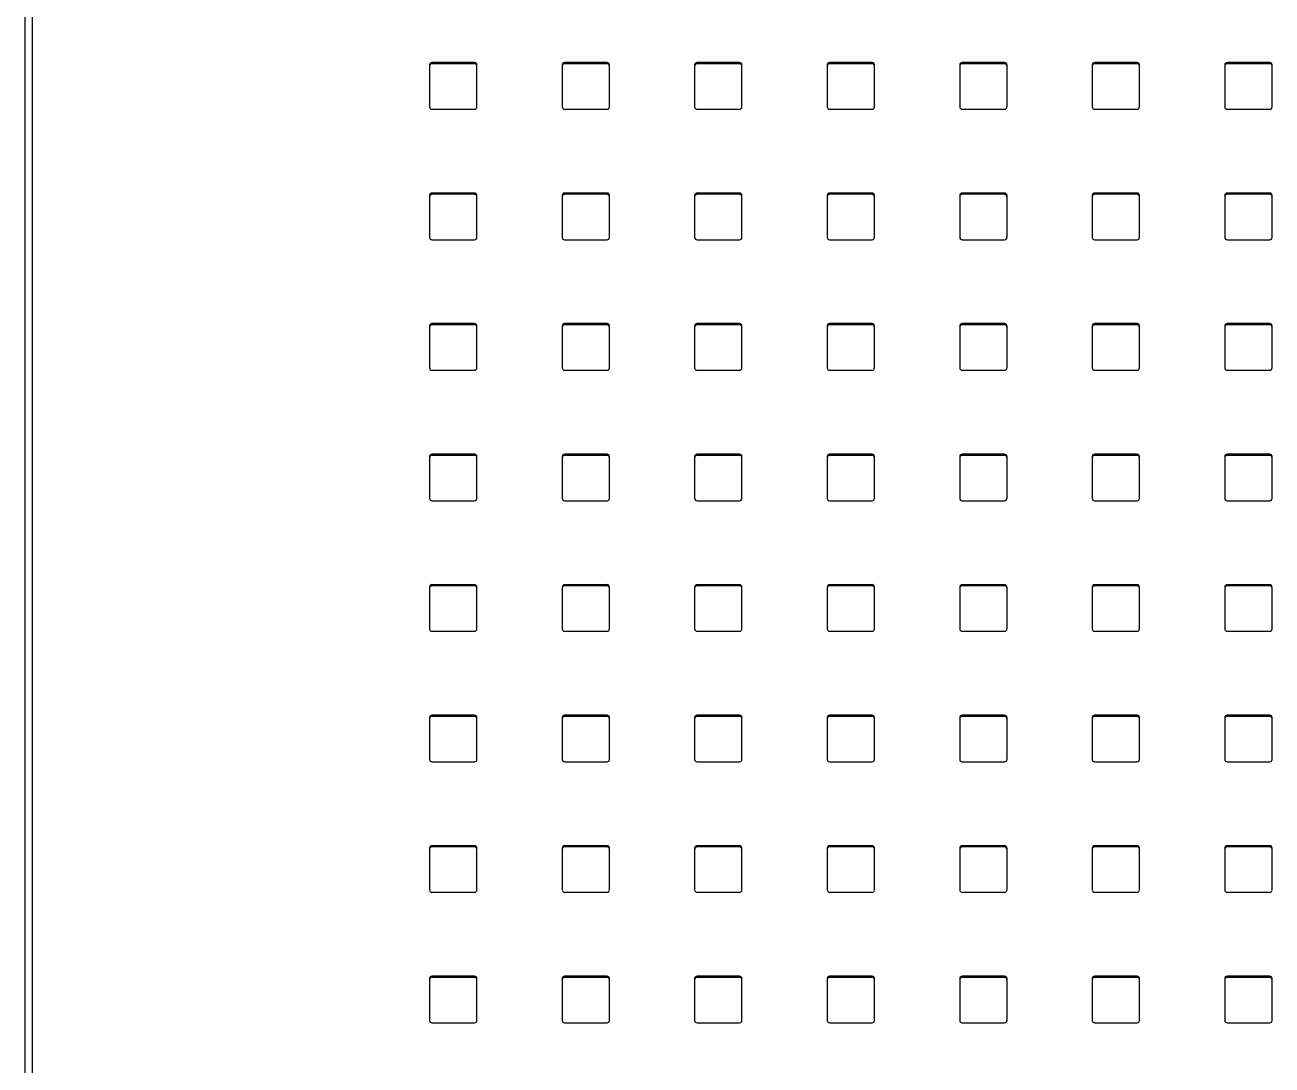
# Model space of a CAD drawing. Header units: millimetres. Extents: x -218071 to -203542, y 15363 to 51382.
# Drawn here: x -217721.36 to -217695.01, y 50954.44 to 50976.42 of the extents above; entities that cross this region are included whole.
import ezdxf

# ---------------------------------------------------------------- set-up
doc = ezdxf.new("R2010")
doc.units = ezdxf.units.MM
doc.header["$LTSCALE"] = 4
doc.layers.add('TPF-EQUIPEMENT', color=7, linetype='Continuous')

msp = doc.modelspace()

# ---------------------------------------------------------------- linework, layer by layer
at = {"layer": 'TPF-EQUIPEMENT', "color": 7, "linetype": 'Continuous', "lineweight": 25, "transparency": 33554671}
for p, q in [((-217721.356, 50998.153), (-217721.356, 50928.562)), ((-217721.206, 50998.144), (-217721.206, 50928.589)), ((-217712.806, 50975.573), (-217712.806, 50974.687)), ((-217711.856, 50975.622), (-217712.756, 50975.622)), ((-217711.856, 50975.596), (-217712.756, 50975.596)), ((-217711.806, 50974.687), (-217711.806, 50975.573)), ((-217710.006, 50975.573), (-217710.006, 50974.687)), ((-217709.056, 50975.622), (-217709.956, 50975.622)), ((-217709.056, 50975.596), (-217709.956, 50975.596)), ((-217709.006, 50974.687), (-217709.006, 50975.573)), ((-217707.206, 50975.573), (-217707.206, 50974.687)), ((-217706.256, 50975.622), (-217707.156, 50975.622)), ((-217706.256, 50975.596), (-217707.156, 50975.596)), ((-217706.206, 50974.687), (-217706.206, 50975.573)), ((-217704.406, 50975.573), (-217704.406, 50974.687)), ((-217703.456, 50975.622), (-217704.356, 50975.622)), ((-217703.456, 50975.596), (-217704.356, 50975.596)), ((-217703.406, 50974.687), (-217703.406, 50975.573)), ((-217701.606, 50975.573), (-217701.606, 50974.687)), ((-217700.656, 50975.622), (-217701.556, 50975.622)), ((-217700.656, 50975.596), (-217701.556, 50975.596)), ((-217700.606, 50974.687), (-217700.606, 50975.573)), ((-217698.806, 50975.573), (-217698.806, 50974.687)), ((-217697.856, 50975.622), (-217698.756, 50975.622)), ((-217697.856, 50975.596), (-217698.756, 50975.596)), ((-217697.806, 50974.687), (-217697.806, 50975.573)), ((-217696.006, 50975.573), (-217696.006, 50974.687)), ((-217695.056, 50975.622), (-217695.956, 50975.622)), ((-217695.056, 50975.596), (-217695.956, 50975.596)), ((-217695.006, 50974.687), (-217695.006, 50975.573)), ((-217712.756, 50974.637), (-217711.856, 50974.637)), ((-217709.956, 50974.637), (-217709.056, 50974.637)), ((-217707.156, 50974.637), (-217706.256, 50974.637)), ((-217704.356, 50974.637), (-217703.456, 50974.637)), ((-217701.556, 50974.637), (-217700.656, 50974.637)), ((-217698.756, 50974.637), (-217697.856, 50974.637)), ((-217695.956, 50974.637), (-217695.056, 50974.637)), ((-217711.856, 50972.865), (-217712.756, 50972.865)), ((-217711.856, 50972.839), (-217712.756, 50972.839)), ((-217709.056, 50972.865), (-217709.956, 50972.865)), ((-217709.056, 50972.839), (-217709.956, 50972.839)), ((-217706.256, 50972.865), (-217707.156, 50972.865)), ((-217706.256, 50972.839), (-217707.156, 50972.839)), ((-217703.456, 50972.865), (-217704.356, 50972.865)), ((-217703.456, 50972.839), (-217704.356, 50972.839)), ((-217700.656, 50972.865), (-217701.556, 50972.865)), ((-217700.656, 50972.839), (-217701.556, 50972.839)), ((-217697.856, 50972.865), (-217698.756, 50972.865)), ((-217697.856, 50972.839), (-217698.756, 50972.839)), ((-217695.056, 50972.865), (-217695.956, 50972.865)), ((-217695.056, 50972.839), (-217695.956, 50972.839)), ((-217712.806, 50972.816), (-217712.806, 50971.929)), ((-217711.806, 50971.929), (-217711.806, 50972.816)), ((-217710.006, 50972.816), (-217710.006, 50971.929)), ((-217709.006, 50971.929), (-217709.006, 50972.816)), ((-217707.206, 50972.816), (-217707.206, 50971.929)), ((-217706.206, 50971.929), (-217706.206, 50972.816)), ((-217704.406, 50972.816), (-217704.406, 50971.929)), ((-217703.406, 50971.929), (-217703.406, 50972.816)), ((-217701.606, 50972.816), (-217701.606, 50971.929)), ((-217700.606, 50971.929), (-217700.606, 50972.816)), ((-217698.806, 50972.816), (-217698.806, 50971.929)), ((-217697.806, 50971.929), (-217697.806, 50972.816)), ((-217696.006, 50972.816), (-217696.006, 50971.929)), ((-217695.006, 50971.929), (-217695.006, 50972.816)), ((-217712.756, 50971.88), (-217711.856, 50971.88)), ((-217709.956, 50971.88), (-217709.056, 50971.88)), ((-217707.156, 50971.88), (-217706.256, 50971.88)), ((-217704.356, 50971.88), (-217703.456, 50971.88)), ((-217701.556, 50971.88), (-217700.656, 50971.88)), ((-217698.756, 50971.88), (-217697.856, 50971.88)), ((-217695.956, 50971.88), (-217695.056, 50971.88)), ((-217712.806, 50970.058), (-217712.806, 50969.172)), ((-217711.856, 50970.107), (-217712.756, 50970.107)), ((-217711.856, 50970.081), (-217712.756, 50970.081)), ((-217711.806, 50969.172), (-217711.806, 50970.058)), ((-217710.006, 50970.058), (-217710.006, 50969.172)), ((-217709.056, 50970.107), (-217709.956, 50970.107)), ((-217709.056, 50970.081), (-217709.956, 50970.081)), ((-217709.006, 50969.172), (-217709.006, 50970.058)), ((-217707.206, 50970.058), (-217707.206, 50969.172)), ((-217706.256, 50970.107), (-217707.156, 50970.107)), ((-217706.256, 50970.081), (-217707.156, 50970.081)), ((-217706.206, 50969.172), (-217706.206, 50970.058)), ((-217704.406, 50970.058), (-217704.406, 50969.172)), ((-217703.456, 50970.107), (-217704.356, 50970.107)), ((-217703.456, 50970.081), (-217704.356, 50970.081)), ((-217703.406, 50969.172), (-217703.406, 50970.058)), ((-217701.606, 50970.058), (-217701.606, 50969.172)), ((-217700.656, 50970.107), (-217701.556, 50970.107)), ((-217700.656, 50970.081), (-217701.556, 50970.081)), ((-217700.606, 50969.172), (-217700.606, 50970.058)), ((-217698.806, 50970.058), (-217698.806, 50969.172)), ((-217697.856, 50970.107), (-217698.756, 50970.107)), ((-217697.856, 50970.081), (-217698.756, 50970.081)), ((-217697.806, 50969.172), (-217697.806, 50970.058)), ((-217696.006, 50970.058), (-217696.006, 50969.172)), ((-217695.056, 50970.107), (-217695.956, 50970.107)), ((-217695.056, 50970.081), (-217695.956, 50970.081)), ((-217695.006, 50969.172), (-217695.006, 50970.058)), ((-217712.756, 50969.122), (-217711.856, 50969.122)), ((-217709.956, 50969.122), (-217709.056, 50969.122)), ((-217707.156, 50969.122), (-217706.256, 50969.122)), ((-217704.356, 50969.122), (-217703.456, 50969.122)), ((-217701.556, 50969.122), (-217700.656, 50969.122)), ((-217698.756, 50969.122), (-217697.856, 50969.122)), ((-217695.956, 50969.122), (-217695.056, 50969.122)), ((-217712.806, 50967.301), (-217712.806, 50966.414)), ((-217711.856, 50967.35), (-217712.756, 50967.35)), ((-217711.856, 50967.324), (-217712.756, 50967.324)), ((-217711.806, 50966.414), (-217711.806, 50967.301)), ((-217710.006, 50967.301), (-217710.006, 50966.414)), ((-217709.056, 50967.35), (-217709.956, 50967.35)), ((-217709.056, 50967.324), (-217709.956, 50967.324)), ((-217709.006, 50966.414), (-217709.006, 50967.301)), ((-217707.206, 50967.301), (-217707.206, 50966.414)), ((-217706.256, 50967.35), (-217707.156, 50967.35)), ((-217706.256, 50967.324), (-217707.156, 50967.324)), ((-217706.206, 50966.414), (-217706.206, 50967.301)), ((-217704.406, 50967.301), (-217704.406, 50966.414)), ((-217703.456, 50967.35), (-217704.356, 50967.35)), ((-217703.456, 50967.324), (-217704.356, 50967.324)), ((-217703.406, 50966.414), (-217703.406, 50967.301)), ((-217701.606, 50967.301), (-217701.606, 50966.414)), ((-217700.656, 50967.35), (-217701.556, 50967.35)), ((-217700.656, 50967.324), (-217701.556, 50967.324)), ((-217700.606, 50966.414), (-217700.606, 50967.301)), ((-217698.806, 50967.301), (-217698.806, 50966.414)), ((-217697.856, 50967.35), (-217698.756, 50967.35)), ((-217697.856, 50967.324), (-217698.756, 50967.324)), ((-217697.806, 50966.414), (-217697.806, 50967.301)), ((-217696.006, 50967.301), (-217696.006, 50966.414)), ((-217695.056, 50967.35), (-217695.956, 50967.35)), ((-217695.056, 50967.324), (-217695.956, 50967.324)), ((-217695.006, 50966.414), (-217695.006, 50967.301)), ((-217712.756, 50966.365), (-217711.856, 50966.365)), ((-217709.956, 50966.365), (-217709.056, 50966.365)), ((-217707.156, 50966.365), (-217706.256, 50966.365)), ((-217704.356, 50966.365), (-217703.456, 50966.365)), ((-217701.556, 50966.365), (-217700.656, 50966.365)), ((-217698.756, 50966.365), (-217697.856, 50966.365)), ((-217695.956, 50966.365), (-217695.056, 50966.365)), ((-217712.806, 50964.543), (-217712.806, 50963.657)), ((-217711.856, 50964.592), (-217712.756, 50964.592)), ((-217711.856, 50964.566), (-217712.756, 50964.566)), ((-217711.806, 50963.657), (-217711.806, 50964.543)), ((-217710.006, 50964.543), (-217710.006, 50963.657)), ((-217709.056, 50964.592), (-217709.956, 50964.592)), ((-217709.056, 50964.566), (-217709.956, 50964.566)), ((-217709.006, 50963.657), (-217709.006, 50964.543)), ((-217707.206, 50964.543), (-217707.206, 50963.657)), ((-217706.256, 50964.592), (-217707.156, 50964.592)), ((-217706.256, 50964.566), (-217707.156, 50964.566)), ((-217706.206, 50963.657), (-217706.206, 50964.543)), ((-217704.406, 50964.543), (-217704.406, 50963.657)), ((-217703.456, 50964.592), (-217704.356, 50964.592)), ((-217703.456, 50964.566), (-217704.356, 50964.566)), ((-217703.406, 50963.657), (-217703.406, 50964.543)), ((-217701.606, 50964.543), (-217701.606, 50963.657)), ((-217700.656, 50964.592), (-217701.556, 50964.592)), ((-217700.656, 50964.566), (-217701.556, 50964.566)), ((-217700.606, 50963.657), (-217700.606, 50964.543)), ((-217698.806, 50964.543), (-217698.806, 50963.657)), ((-217697.856, 50964.592), (-217698.756, 50964.592)), ((-217697.856, 50964.566), (-217698.756, 50964.566)), ((-217697.806, 50963.657), (-217697.806, 50964.543)), ((-217696.006, 50964.543), (-217696.006, 50963.657)), ((-217695.056, 50964.592), (-217695.956, 50964.592)), ((-217695.056, 50964.566), (-217695.956, 50964.566)), ((-217695.006, 50963.657), (-217695.006, 50964.543)), ((-217712.756, 50963.608), (-217711.856, 50963.608)), ((-217709.956, 50963.608), (-217709.056, 50963.608)), ((-217707.156, 50963.608), (-217706.256, 50963.608)), ((-217704.356, 50963.608), (-217703.456, 50963.608)), ((-217701.556, 50963.608), (-217700.656, 50963.608)), ((-217698.756, 50963.608), (-217697.856, 50963.608)), ((-217695.956, 50963.608), (-217695.056, 50963.608)), ((-217712.806, 50961.786), (-217712.806, 50960.899)), ((-217711.856, 50961.835), (-217712.756, 50961.835)), ((-217711.856, 50961.809), (-217712.756, 50961.809)), ((-217711.806, 50960.899), (-217711.806, 50961.786)), ((-217710.006, 50961.786), (-217710.006, 50960.899)), ((-217709.056, 50961.835), (-217709.956, 50961.835)), ((-217709.056, 50961.809), (-217709.956, 50961.809)), ((-217709.006, 50960.899), (-217709.006, 50961.786)), ((-217707.206, 50961.786), (-217707.206, 50960.899)), ((-217706.256, 50961.835), (-217707.156, 50961.835)), ((-217706.256, 50961.809), (-217707.156, 50961.809)), ((-217706.206, 50960.899), (-217706.206, 50961.786)), ((-217704.406, 50961.786), (-217704.406, 50960.899)), ((-217703.456, 50961.835), (-217704.356, 50961.835)), ((-217703.456, 50961.809), (-217704.356, 50961.809)), ((-217703.406, 50960.899), (-217703.406, 50961.786)), ((-217701.606, 50961.786), (-217701.606, 50960.899)), ((-217700.656, 50961.835), (-217701.556, 50961.835)), ((-217700.656, 50961.809), (-217701.556, 50961.809)), ((-217700.606, 50960.899), (-217700.606, 50961.786)), ((-217698.806, 50961.786), (-217698.806, 50960.899)), ((-217697.856, 50961.835), (-217698.756, 50961.835)), ((-217697.856, 50961.809), (-217698.756, 50961.809)), ((-217697.806, 50960.899), (-217697.806, 50961.786)), ((-217696.006, 50961.786), (-217696.006, 50960.899)), ((-217695.056, 50961.835), (-217695.956, 50961.835)), ((-217695.056, 50961.809), (-217695.956, 50961.809)), ((-217695.006, 50960.899), (-217695.006, 50961.786)), ((-217712.756, 50960.85), (-217711.856, 50960.85)), ((-217709.956, 50960.85), (-217709.056, 50960.85)), ((-217707.156, 50960.85), (-217706.256, 50960.85)), ((-217704.356, 50960.85), (-217703.456, 50960.85)), ((-217701.556, 50960.85), (-217700.656, 50960.85)), ((-217698.756, 50960.85), (-217697.856, 50960.85)), ((-217695.956, 50960.85), (-217695.056, 50960.85)), ((-217712.806, 50959.028), (-217712.806, 50958.142)), ((-217711.856, 50959.077), (-217712.756, 50959.077)), ((-217711.856, 50959.051), (-217712.756, 50959.051)), ((-217711.806, 50958.142), (-217711.806, 50959.028)), ((-217710.006, 50959.028), (-217710.006, 50958.142)), ((-217709.056, 50959.077), (-217709.956, 50959.077)), ((-217709.056, 50959.051), (-217709.956, 50959.051)), ((-217709.006, 50958.142), (-217709.006, 50959.028)), ((-217707.206, 50959.028), (-217707.206, 50958.142)), ((-217706.256, 50959.077), (-217707.156, 50959.077)), ((-217706.256, 50959.051), (-217707.156, 50959.051)), ((-217706.206, 50958.142), (-217706.206, 50959.028)), ((-217704.406, 50959.028), (-217704.406, 50958.142)), ((-217703.456, 50959.077), (-217704.356, 50959.077)), ((-217703.456, 50959.051), (-217704.356, 50959.051)), ((-217703.406, 50958.142), (-217703.406, 50959.028)), ((-217701.606, 50959.028), (-217701.606, 50958.142)), ((-217700.656, 50959.077), (-217701.556, 50959.077)), ((-217700.656, 50959.051), (-217701.556, 50959.051)), ((-217700.606, 50958.142), (-217700.606, 50959.028)), ((-217698.806, 50959.028), (-217698.806, 50958.142)), ((-217697.856, 50959.077), (-217698.756, 50959.077)), ((-217697.856, 50959.051), (-217698.756, 50959.051)), ((-217697.806, 50958.142), (-217697.806, 50959.028)), ((-217696.006, 50959.028), (-217696.006, 50958.142)), ((-217695.056, 50959.077), (-217695.956, 50959.077)), ((-217695.056, 50959.051), (-217695.956, 50959.051)), ((-217695.006, 50958.142), (-217695.006, 50959.028)), ((-217712.756, 50958.093), (-217711.856, 50958.093)), ((-217709.956, 50958.093), (-217709.056, 50958.093)), ((-217707.156, 50958.093), (-217706.256, 50958.093)), ((-217704.356, 50958.093), (-217703.456, 50958.093)), ((-217701.556, 50958.093), (-217700.656, 50958.093)), ((-217698.756, 50958.093), (-217697.856, 50958.093)), ((-217695.956, 50958.093), (-217695.056, 50958.093)), ((-217712.806, 50956.271), (-217712.806, 50955.384)), ((-217711.856, 50956.32), (-217712.756, 50956.32)), ((-217711.856, 50956.294), (-217712.756, 50956.294)), ((-217711.806, 50955.384), (-217711.806, 50956.271)), ((-217710.006, 50956.271), (-217710.006, 50955.384)), ((-217709.056, 50956.32), (-217709.956, 50956.32)), ((-217709.056, 50956.294), (-217709.956, 50956.294)), ((-217709.006, 50955.384), (-217709.006, 50956.271)), ((-217707.206, 50956.271), (-217707.206, 50955.384)), ((-217706.256, 50956.32), (-217707.156, 50956.32)), ((-217706.256, 50956.294), (-217707.156, 50956.294)), ((-217706.206, 50955.384), (-217706.206, 50956.271)), ((-217704.406, 50956.271), (-217704.406, 50955.384)), ((-217703.456, 50956.32), (-217704.356, 50956.32)), ((-217703.456, 50956.294), (-217704.356, 50956.294)), ((-217703.406, 50955.384), (-217703.406, 50956.271)), ((-217701.606, 50956.271), (-217701.606, 50955.384)), ((-217700.656, 50956.32), (-217701.556, 50956.32)), ((-217700.656, 50956.294), (-217701.556, 50956.294)), ((-217700.606, 50955.384), (-217700.606, 50956.271)), ((-217698.806, 50956.271), (-217698.806, 50955.384)), ((-217697.856, 50956.32), (-217698.756, 50956.32)), ((-217697.856, 50956.294), (-217698.756, 50956.294)), ((-217697.806, 50955.384), (-217697.806, 50956.271)), ((-217696.006, 50956.271), (-217696.006, 50955.384)), ((-217695.056, 50956.32), (-217695.956, 50956.32)), ((-217695.056, 50956.294), (-217695.956, 50956.294)), ((-217695.006, 50955.384), (-217695.006, 50956.271)), ((-217712.756, 50955.335), (-217711.856, 50955.335)), ((-217709.956, 50955.335), (-217709.056, 50955.335)), ((-217707.156, 50955.335), (-217706.256, 50955.335)), ((-217704.356, 50955.335), (-217703.456, 50955.335)), ((-217701.556, 50955.335), (-217700.656, 50955.335)), ((-217698.756, 50955.335), (-217697.856, 50955.335)), ((-217695.956, 50955.335), (-217695.056, 50955.335))]:
    msp.add_line(p, q, dxfattribs=at)
at = {"layer": 'TPF-EQUIPEMENT', "color": 8, "linetype": 'Continuous', "lineweight": 18, "transparency": 33554671}
for p, q in [((-217712.756, 50975.596), (-217712.756, 50975.622)), ((-217711.856, 50975.596), (-217711.856, 50975.622)), ((-217709.956, 50975.596), (-217709.956, 50975.622)), ((-217709.056, 50975.596), (-217709.056, 50975.622)), ((-217707.156, 50975.596), (-217707.156, 50975.622)), ((-217706.256, 50975.596), (-217706.256, 50975.622)), ((-217704.356, 50975.596), (-217704.356, 50975.622)), ((-217703.456, 50975.596), (-217703.456, 50975.622)), ((-217701.556, 50975.596), (-217701.556, 50975.622)), ((-217700.656, 50975.596), (-217700.656, 50975.622)), ((-217698.756, 50975.596), (-217698.756, 50975.622)), ((-217697.856, 50975.596), (-217697.856, 50975.622)), ((-217695.956, 50975.596), (-217695.956, 50975.622)), ((-217695.056, 50975.596), (-217695.056, 50975.622)), ((-217712.756, 50972.839), (-217712.756, 50972.865)), ((-217711.856, 50972.839), (-217711.856, 50972.865)), ((-217709.956, 50972.839), (-217709.956, 50972.865)), ((-217709.056, 50972.839), (-217709.056, 50972.865)), ((-217707.156, 50972.839), (-217707.156, 50972.865)), ((-217706.256, 50972.839), (-217706.256, 50972.865)), ((-217704.356, 50972.839), (-217704.356, 50972.865)), ((-217703.456, 50972.839), (-217703.456, 50972.865)), ((-217701.556, 50972.839), (-217701.556, 50972.865)), ((-217700.656, 50972.839), (-217700.656, 50972.865)), ((-217698.756, 50972.839), (-217698.756, 50972.865)), ((-217697.856, 50972.839), (-217697.856, 50972.865)), ((-217695.956, 50972.839), (-217695.956, 50972.865)), ((-217695.056, 50972.839), (-217695.056, 50972.865)), ((-217712.756, 50970.081), (-217712.756, 50970.107)), ((-217711.856, 50970.081), (-217711.856, 50970.107)), ((-217709.956, 50970.081), (-217709.956, 50970.107)), ((-217709.056, 50970.081), (-217709.056, 50970.107)), ((-217707.156, 50970.081), (-217707.156, 50970.107)), ((-217706.256, 50970.081), (-217706.256, 50970.107)), ((-217704.356, 50970.081), (-217704.356, 50970.107)), ((-217703.456, 50970.081), (-217703.456, 50970.107)), ((-217701.556, 50970.081), (-217701.556, 50970.107)), ((-217700.656, 50970.081), (-217700.656, 50970.107)), ((-217698.756, 50970.081), (-217698.756, 50970.107)), ((-217697.856, 50970.081), (-217697.856, 50970.107)), ((-217695.956, 50970.081), (-217695.956, 50970.107)), ((-217695.056, 50970.081), (-217695.056, 50970.107)), ((-217712.756, 50967.324), (-217712.756, 50967.35)), ((-217711.856, 50967.324), (-217711.856, 50967.35)), ((-217709.956, 50967.324), (-217709.956, 50967.35)), ((-217709.056, 50967.324), (-217709.056, 50967.35)), ((-217707.156, 50967.324), (-217707.156, 50967.35)), ((-217706.256, 50967.324), (-217706.256, 50967.35)), ((-217704.356, 50967.324), (-217704.356, 50967.35)), ((-217703.456, 50967.324), (-217703.456, 50967.35)), ((-217701.556, 50967.324), (-217701.556, 50967.35)), ((-217700.656, 50967.324), (-217700.656, 50967.35)), ((-217698.756, 50967.324), (-217698.756, 50967.35)), ((-217697.856, 50967.324), (-217697.856, 50967.35)), ((-217695.956, 50967.324), (-217695.956, 50967.35)), ((-217695.056, 50967.324), (-217695.056, 50967.35)), ((-217712.756, 50964.566), (-217712.756, 50964.592)), ((-217711.856, 50964.566), (-217711.856, 50964.592)), ((-217709.956, 50964.566), (-217709.956, 50964.592)), ((-217709.056, 50964.566), (-217709.056, 50964.592)), ((-217707.156, 50964.566), (-217707.156, 50964.592)), ((-217706.256, 50964.566), (-217706.256, 50964.592)), ((-217704.356, 50964.566), (-217704.356, 50964.592)), ((-217703.456, 50964.566), (-217703.456, 50964.592)), ((-217701.556, 50964.566), (-217701.556, 50964.592)), ((-217700.656, 50964.566), (-217700.656, 50964.592)), ((-217698.756, 50964.566), (-217698.756, 50964.592)), ((-217697.856, 50964.566), (-217697.856, 50964.592)), ((-217695.956, 50964.566), (-217695.956, 50964.592)), ((-217695.056, 50964.566), (-217695.056, 50964.592)), ((-217712.756, 50961.809), (-217712.756, 50961.835)), ((-217711.856, 50961.809), (-217711.856, 50961.835)), ((-217709.956, 50961.809), (-217709.956, 50961.835)), ((-217709.056, 50961.809), (-217709.056, 50961.835)), ((-217707.156, 50961.809), (-217707.156, 50961.835)), ((-217706.256, 50961.809), (-217706.256, 50961.835)), ((-217704.356, 50961.809), (-217704.356, 50961.835)), ((-217703.456, 50961.809), (-217703.456, 50961.835)), ((-217701.556, 50961.809), (-217701.556, 50961.835)), ((-217700.656, 50961.809), (-217700.656, 50961.835)), ((-217698.756, 50961.809), (-217698.756, 50961.835)), ((-217697.856, 50961.809), (-217697.856, 50961.835)), ((-217695.956, 50961.809), (-217695.956, 50961.835)), ((-217695.056, 50961.809), (-217695.056, 50961.835)), ((-217712.756, 50959.051), (-217712.756, 50959.077)), ((-217711.856, 50959.051), (-217711.856, 50959.077)), ((-217709.956, 50959.051), (-217709.956, 50959.077)), ((-217709.056, 50959.051), (-217709.056, 50959.077)), ((-217707.156, 50959.051), (-217707.156, 50959.077)), ((-217706.256, 50959.051), (-217706.256, 50959.077)), ((-217704.356, 50959.051), (-217704.356, 50959.077)), ((-217703.456, 50959.051), (-217703.456, 50959.077)), ((-217701.556, 50959.051), (-217701.556, 50959.077)), ((-217700.656, 50959.051), (-217700.656, 50959.077)), ((-217698.756, 50959.051), (-217698.756, 50959.077)), ((-217697.856, 50959.051), (-217697.856, 50959.077)), ((-217695.956, 50959.051), (-217695.956, 50959.077)), ((-217695.056, 50959.051), (-217695.056, 50959.077)), ((-217712.756, 50956.294), (-217712.756, 50956.32)), ((-217711.856, 50956.294), (-217711.856, 50956.32)), ((-217709.956, 50956.294), (-217709.956, 50956.32)), ((-217709.056, 50956.294), (-217709.056, 50956.32)), ((-217707.156, 50956.294), (-217707.156, 50956.32)), ((-217706.256, 50956.294), (-217706.256, 50956.32)), ((-217704.356, 50956.294), (-217704.356, 50956.32)), ((-217703.456, 50956.294), (-217703.456, 50956.32)), ((-217701.556, 50956.294), (-217701.556, 50956.32)), ((-217700.656, 50956.294), (-217700.656, 50956.32)), ((-217698.756, 50956.294), (-217698.756, 50956.32)), ((-217697.856, 50956.294), (-217697.856, 50956.32)), ((-217695.956, 50956.294), (-217695.956, 50956.32)), ((-217695.056, 50956.294), (-217695.056, 50956.32))]:
    msp.add_line(p, q, dxfattribs=at)
at = {"layer": 'TPF-EQUIPEMENT', "color": 7, "linetype": 'Continuous', "lineweight": 25, "transparency": 33554671}
for centre, start, end in [((-217712.756, 50975.573), 89.5648, 179.5581), ((-217712.756, 50975.547), 89.5648, 179.5581), ((-217711.856, 50975.573), 0.4419, 90.4352), ((-217711.856, 50975.547), 0.4419, 90.4352), ((-217709.956, 50975.573), 89.5648, 179.5581), ((-217709.956, 50975.547), 89.5648, 179.5581), ((-217709.056, 50975.573), 0.4419, 90.4352), ((-217709.056, 50975.547), 0.4419, 90.4352), ((-217707.156, 50975.573), 89.5648, 179.5581), ((-217707.156, 50975.547), 89.5648, 179.5581), ((-217706.256, 50975.573), 0.4419, 90.4352), ((-217706.256, 50975.547), 0.4419, 90.4352), ((-217704.356, 50975.573), 89.5648, 179.5581), ((-217704.356, 50975.547), 89.5648, 179.5581), ((-217703.456, 50975.573), 0.4419, 90.4352), ((-217703.456, 50975.547), 0.4419, 90.4352), ((-217701.556, 50975.573), 89.5648, 179.5581), ((-217701.556, 50975.547), 89.5648, 179.5581), ((-217700.656, 50975.573), 0.4419, 90.4352), ((-217700.656, 50975.547), 0.4419, 90.4352), ((-217698.756, 50975.573), 89.5648, 179.5581), ((-217698.756, 50975.547), 89.5648, 179.5581), ((-217697.856, 50975.573), 0.4419, 90.4352), ((-217697.856, 50975.547), 0.4419, 90.4352), ((-217695.956, 50975.573), 89.5648, 179.5581), ((-217695.956, 50975.547), 89.5648, 179.5581), ((-217695.056, 50975.573), 0.4419, 90.4352), ((-217695.056, 50975.547), 0.4419, 90.4352), ((-217712.756, 50974.687), 180.4419, 270.4352), ((-217711.856, 50974.687), 269.5648, 359.5581), ((-217709.956, 50974.687), 180.4419, 270.4352), ((-217709.056, 50974.687), 269.5648, 359.5581), ((-217707.156, 50974.687), 180.4419, 270.4352), ((-217706.256, 50974.687), 269.5648, 359.5581), ((-217704.356, 50974.687), 180.4419, 270.4352), ((-217703.456, 50974.687), 269.5648, 359.5581), ((-217701.556, 50974.687), 180.4419, 270.4352), ((-217700.656, 50974.687), 269.5648, 359.5581), ((-217698.756, 50974.687), 180.4419, 270.4352), ((-217697.856, 50974.687), 269.5648, 359.5581), ((-217695.956, 50974.687), 180.4419, 270.4352), ((-217695.056, 50974.687), 269.5648, 359.5581), ((-217712.756, 50972.815), 89.5648, 179.5581), ((-217712.756, 50972.789), 89.5648, 179.5581), ((-217711.856, 50972.815), 0.4419, 90.4352), ((-217711.856, 50972.789), 0.4419, 90.4352), ((-217709.956, 50972.815), 89.5648, 179.5581), ((-217709.956, 50972.789), 89.5648, 179.5581), ((-217709.056, 50972.815), 0.4419, 90.4352), ((-217709.056, 50972.789), 0.4419, 90.4352), ((-217707.156, 50972.815), 89.5648, 179.5581), ((-217707.156, 50972.789), 89.5648, 179.5581), ((-217706.256, 50972.815), 0.4419, 90.4352), ((-217706.256, 50972.789), 0.4419, 90.4352), ((-217704.356, 50972.815), 89.5648, 179.5581), ((-217704.356, 50972.789), 89.5648, 179.5581), ((-217703.456, 50972.815), 0.4419, 90.4352), ((-217703.456, 50972.789), 0.4419, 90.4352), ((-217701.556, 50972.815), 89.5648, 179.5581), ((-217701.556, 50972.789), 89.5648, 179.5581), ((-217700.656, 50972.815), 0.4419, 90.4352), ((-217700.656, 50972.789), 0.4419, 90.4352), ((-217698.756, 50972.815), 89.5648, 179.5581), ((-217698.756, 50972.789), 89.5648, 179.5581), ((-217697.856, 50972.815), 0.4419, 90.4352), ((-217697.856, 50972.789), 0.4419, 90.4352), ((-217695.956, 50972.815), 89.5648, 179.5581), ((-217695.956, 50972.789), 89.5648, 179.5581), ((-217695.056, 50972.815), 0.4419, 90.4352), ((-217695.056, 50972.789), 0.4419, 90.4352), ((-217712.756, 50971.93), 180.4419, 270.4352), ((-217711.856, 50971.93), 269.5648, 359.5581), ((-217709.956, 50971.93), 180.4419, 270.4352), ((-217709.056, 50971.93), 269.5648, 359.5581), ((-217707.156, 50971.93), 180.4419, 270.4352), ((-217706.256, 50971.93), 269.5648, 359.5581), ((-217704.356, 50971.93), 180.4419, 270.4352), ((-217703.456, 50971.93), 269.5648, 359.5581), ((-217701.556, 50971.93), 180.4419, 270.4352), ((-217700.656, 50971.93), 269.5648, 359.5581), ((-217698.756, 50971.93), 180.4419, 270.4352), ((-217697.856, 50971.93), 269.5648, 359.5581), ((-217695.956, 50971.93), 180.4419, 270.4352), ((-217695.056, 50971.93), 269.5648, 359.5581), ((-217712.756, 50970.058), 89.5648, 179.5581), ((-217712.756, 50970.032), 89.5648, 179.5581), ((-217711.856, 50970.058), 0.4419, 90.4352), ((-217711.856, 50970.032), 0.4419, 90.4352), ((-217709.956, 50970.058), 89.5648, 179.5581), ((-217709.956, 50970.032), 89.5648, 179.5581), ((-217709.056, 50970.058), 0.4419, 90.4352), ((-217709.056, 50970.032), 0.4419, 90.4352), ((-217707.156, 50970.058), 89.5648, 179.5581), ((-217707.156, 50970.032), 89.5648, 179.5581), ((-217706.256, 50970.058), 0.4419, 90.4352), ((-217706.256, 50970.032), 0.4419, 90.4352), ((-217704.356, 50970.058), 89.5648, 179.5581), ((-217704.356, 50970.032), 89.5648, 179.5581), ((-217703.456, 50970.058), 0.4419, 90.4352), ((-217703.456, 50970.032), 0.4419, 90.4352), ((-217701.556, 50970.058), 89.5648, 179.5581), ((-217701.556, 50970.032), 89.5648, 179.5581), ((-217700.656, 50970.058), 0.4419, 90.4352), ((-217700.656, 50970.032), 0.4419, 90.4352), ((-217698.756, 50970.058), 89.5648, 179.5581), ((-217698.756, 50970.032), 89.5648, 179.5581), ((-217697.856, 50970.058), 0.4419, 90.4352), ((-217697.856, 50970.032), 0.4419, 90.4352), ((-217695.956, 50970.058), 89.5648, 179.5581), ((-217695.956, 50970.032), 89.5648, 179.5581), ((-217695.056, 50970.058), 0.4419, 90.4352), ((-217695.056, 50970.032), 0.4419, 90.4352), ((-217712.756, 50969.172), 180.4419, 270.4352), ((-217711.856, 50969.172), 269.5648, 359.5581), ((-217709.956, 50969.172), 180.4419, 270.4352), ((-217709.056, 50969.172), 269.5648, 359.5581), ((-217707.156, 50969.172), 180.4419, 270.4352), ((-217706.256, 50969.172), 269.5648, 359.5581), ((-217704.356, 50969.172), 180.4419, 270.4352), ((-217703.456, 50969.172), 269.5648, 359.5581), ((-217701.556, 50969.172), 180.4419, 270.4352), ((-217700.656, 50969.172), 269.5648, 359.5581), ((-217698.756, 50969.172), 180.4419, 270.4352), ((-217697.856, 50969.172), 269.5648, 359.5581), ((-217695.956, 50969.172), 180.4419, 270.4352), ((-217695.056, 50969.172), 269.5648, 359.5581), ((-217712.756, 50967.3), 89.5648, 179.5581), ((-217712.756, 50967.274), 89.5648, 179.5581), ((-217711.856, 50967.3), 0.4419, 90.4352), ((-217711.856, 50967.274), 0.4419, 90.4352), ((-217709.956, 50967.3), 89.5648, 179.5581), ((-217709.956, 50967.274), 89.5648, 179.5581), ((-217709.056, 50967.3), 0.4419, 90.4352), ((-217709.056, 50967.274), 0.4419, 90.4352), ((-217707.156, 50967.3), 89.5648, 179.5581), ((-217707.156, 50967.274), 89.5648, 179.5581), ((-217706.256, 50967.3), 0.4419, 90.4352), ((-217706.256, 50967.274), 0.4419, 90.4352), ((-217704.356, 50967.3), 89.5648, 179.5581), ((-217704.356, 50967.274), 89.5648, 179.5581), ((-217703.456, 50967.3), 0.4419, 90.4352), ((-217703.456, 50967.274), 0.4419, 90.4352), ((-217701.556, 50967.3), 89.5648, 179.5581), ((-217701.556, 50967.274), 89.5648, 179.5581), ((-217700.656, 50967.3), 0.4419, 90.4352), ((-217700.656, 50967.274), 0.4419, 90.4352), ((-217698.756, 50967.3), 89.5648, 179.5581), ((-217698.756, 50967.274), 89.5648, 179.5581), ((-217697.856, 50967.3), 0.4419, 90.4352), ((-217697.856, 50967.274), 0.4419, 90.4352), ((-217695.956, 50967.3), 89.5648, 179.5581), ((-217695.956, 50967.274), 89.5648, 179.5581), ((-217695.056, 50967.3), 0.4419, 90.4352), ((-217695.056, 50967.274), 0.4419, 90.4352), ((-217712.756, 50966.415), 180.4419, 270.4352), ((-217711.856, 50966.415), 269.5648, 359.5581), ((-217709.956, 50966.415), 180.4419, 270.4352), ((-217709.056, 50966.415), 269.5648, 359.5581), ((-217707.156, 50966.415), 180.4419, 270.4352), ((-217706.256, 50966.415), 269.5648, 359.5581), ((-217704.356, 50966.415), 180.4419, 270.4352), ((-217703.456, 50966.415), 269.5648, 359.5581), ((-217701.556, 50966.415), 180.4419, 270.4352), ((-217700.656, 50966.415), 269.5648, 359.5581), ((-217698.756, 50966.415), 180.4419, 270.4352), ((-217697.856, 50966.415), 269.5648, 359.5581), ((-217695.956, 50966.415), 180.4419, 270.4352), ((-217695.056, 50966.415), 269.5648, 359.5581), ((-217712.756, 50964.543), 89.5648, 179.5581), ((-217712.756, 50964.517), 89.5648, 179.5581), ((-217711.856, 50964.543), 0.4419, 90.4352), ((-217711.856, 50964.517), 0.4419, 90.4352), ((-217709.956, 50964.543), 89.5648, 179.5581), ((-217709.956, 50964.517), 89.5648, 179.5581), ((-217709.056, 50964.543), 0.4419, 90.4352), ((-217709.056, 50964.517), 0.4419, 90.4352), ((-217707.156, 50964.543), 89.5648, 179.5581), ((-217707.156, 50964.517), 89.5648, 179.5581), ((-217706.256, 50964.543), 0.4419, 90.4352), ((-217706.256, 50964.517), 0.4419, 90.4352), ((-217704.356, 50964.543), 89.5648, 179.5581), ((-217704.356, 50964.517), 89.5648, 179.5581), ((-217703.456, 50964.543), 0.4419, 90.4352), ((-217703.456, 50964.517), 0.4419, 90.4352), ((-217701.556, 50964.543), 89.5648, 179.5581), ((-217701.556, 50964.517), 89.5648, 179.5581), ((-217700.656, 50964.543), 0.4419, 90.4352), ((-217700.656, 50964.517), 0.4419, 90.4352), ((-217698.756, 50964.543), 89.5648, 179.5581), ((-217698.756, 50964.517), 89.5648, 179.5581), ((-217697.856, 50964.543), 0.4419, 90.4352), ((-217697.856, 50964.517), 0.4419, 90.4352), ((-217695.956, 50964.543), 89.5648, 179.5581), ((-217695.956, 50964.517), 89.5648, 179.5581), ((-217695.056, 50964.543), 0.4419, 90.4352), ((-217695.056, 50964.517), 0.4419, 90.4352), ((-217712.756, 50963.657), 180.4419, 270.4352), ((-217711.856, 50963.657), 269.5648, 359.5581), ((-217709.956, 50963.657), 180.4419, 270.4352), ((-217709.056, 50963.657), 269.5648, 359.5581), ((-217707.156, 50963.657), 180.4419, 270.4352), ((-217706.256, 50963.657), 269.5648, 359.5581), ((-217704.356, 50963.657), 180.4419, 270.4352), ((-217703.456, 50963.657), 269.5648, 359.5581), ((-217701.556, 50963.657), 180.4419, 270.4352), ((-217700.656, 50963.657), 269.5648, 359.5581), ((-217698.756, 50963.657), 180.4419, 270.4352), ((-217697.856, 50963.657), 269.5648, 359.5581), ((-217695.956, 50963.657), 180.4419, 270.4352), ((-217695.056, 50963.657), 269.5648, 359.5581), ((-217712.756, 50961.785), 89.5648, 179.5581), ((-217712.756, 50961.759), 89.5648, 179.5581), ((-217711.856, 50961.785), 0.4419, 90.4352), ((-217711.856, 50961.759), 0.4419, 90.4352), ((-217709.956, 50961.785), 89.5648, 179.5581), ((-217709.956, 50961.759), 89.5648, 179.5581), ((-217709.056, 50961.785), 0.4419, 90.4352), ((-217709.056, 50961.759), 0.4419, 90.4352), ((-217707.156, 50961.785), 89.5648, 179.5581), ((-217707.156, 50961.759), 89.5648, 179.5581), ((-217706.256, 50961.785), 0.4419, 90.4352), ((-217706.256, 50961.759), 0.4419, 90.4352), ((-217704.356, 50961.785), 89.5648, 179.5581), ((-217704.356, 50961.759), 89.5648, 179.5581), ((-217703.456, 50961.785), 0.4419, 90.4352), ((-217703.456, 50961.759), 0.4419, 90.4352), ((-217701.556, 50961.785), 89.5648, 179.5581), ((-217701.556, 50961.759), 89.5648, 179.5581), ((-217700.656, 50961.785), 0.4419, 90.4352), ((-217700.656, 50961.759), 0.4419, 90.4352), ((-217698.756, 50961.785), 89.5648, 179.5581), ((-217698.756, 50961.759), 89.5648, 179.5581), ((-217697.856, 50961.785), 0.4419, 90.4352), ((-217697.856, 50961.759), 0.4419, 90.4352), ((-217695.956, 50961.785), 89.5648, 179.5581), ((-217695.956, 50961.759), 89.5648, 179.5581), ((-217695.056, 50961.785), 0.4419, 90.4352), ((-217695.056, 50961.759), 0.4419, 90.4352), ((-217712.756, 50960.9), 180.4419, 270.4352), ((-217711.856, 50960.9), 269.5648, 359.5581), ((-217709.956, 50960.9), 180.4419, 270.4352), ((-217709.056, 50960.9), 269.5648, 359.5581), ((-217707.156, 50960.9), 180.4419, 270.4352), ((-217706.256, 50960.9), 269.5648, 359.5581), ((-217704.356, 50960.9), 180.4419, 270.4352), ((-217703.456, 50960.9), 269.5648, 359.5581), ((-217701.556, 50960.9), 180.4419, 270.4352), ((-217700.656, 50960.9), 269.5648, 359.5581), ((-217698.756, 50960.9), 180.4419, 270.4352), ((-217697.856, 50960.9), 269.5648, 359.5581), ((-217695.956, 50960.9), 180.4419, 270.4352), ((-217695.056, 50960.9), 269.5648, 359.5581), ((-217712.756, 50959.028), 89.5648, 179.5581), ((-217712.756, 50959.002), 89.5648, 179.5581), ((-217711.856, 50959.028), 0.4419, 90.4352), ((-217711.856, 50959.002), 0.4419, 90.4352), ((-217709.956, 50959.028), 89.5648, 179.5581), ((-217709.956, 50959.002), 89.5648, 179.5581), ((-217709.056, 50959.028), 0.4419, 90.4352), ((-217709.056, 50959.002), 0.4419, 90.4352), ((-217707.156, 50959.028), 89.5648, 179.5581), ((-217707.156, 50959.002), 89.5648, 179.5581), ((-217706.256, 50959.028), 0.4419, 90.4352), ((-217706.256, 50959.002), 0.4419, 90.4352), ((-217704.356, 50959.028), 89.5648, 179.5581), ((-217704.356, 50959.002), 89.5648, 179.5581), ((-217703.456, 50959.028), 0.4419, 90.4352), ((-217703.456, 50959.002), 0.4419, 90.4352), ((-217701.556, 50959.028), 89.5648, 179.5581), ((-217701.556, 50959.002), 89.5648, 179.5581), ((-217700.656, 50959.028), 0.4419, 90.4352), ((-217700.656, 50959.002), 0.4419, 90.4352), ((-217698.756, 50959.028), 89.5648, 179.5581), ((-217698.756, 50959.002), 89.5648, 179.5581), ((-217697.856, 50959.028), 0.4419, 90.4352), ((-217697.856, 50959.002), 0.4419, 90.4352), ((-217695.956, 50959.028), 89.5648, 179.5581), ((-217695.956, 50959.002), 89.5648, 179.5581), ((-217695.056, 50959.028), 0.4419, 90.4352), ((-217695.056, 50959.002), 0.4419, 90.4352), ((-217712.756, 50958.142), 180.4419, 270.4352), ((-217711.856, 50958.142), 269.5648, 359.5581), ((-217709.956, 50958.142), 180.4419, 270.4352), ((-217709.056, 50958.142), 269.5648, 359.5581), ((-217707.156, 50958.142), 180.4419, 270.4352), ((-217706.256, 50958.142), 269.5648, 359.5581), ((-217704.356, 50958.142), 180.4419, 270.4352), ((-217703.456, 50958.142), 269.5648, 359.5581), ((-217701.556, 50958.142), 180.4419, 270.4352), ((-217700.656, 50958.142), 269.5648, 359.5581), ((-217698.756, 50958.142), 180.4419, 270.4352), ((-217697.856, 50958.142), 269.5648, 359.5581), ((-217695.956, 50958.142), 180.4419, 270.4352), ((-217695.056, 50958.142), 269.5648, 359.5581), ((-217712.756, 50956.27), 89.5648, 179.5581), ((-217712.756, 50956.244), 89.5648, 179.5581), ((-217711.856, 50956.27), 0.4419, 90.4352), ((-217711.856, 50956.244), 0.4419, 90.4352), ((-217709.956, 50956.27), 89.5648, 179.5581), ((-217709.956, 50956.244), 89.5648, 179.5581), ((-217709.056, 50956.27), 0.4419, 90.4352), ((-217709.056, 50956.244), 0.4419, 90.4352), ((-217707.156, 50956.27), 89.5648, 179.5581), ((-217707.156, 50956.244), 89.5648, 179.5581), ((-217706.256, 50956.27), 0.4419, 90.4352), ((-217706.256, 50956.244), 0.4419, 90.4352), ((-217704.356, 50956.27), 89.5648, 179.5581), ((-217704.356, 50956.244), 89.5648, 179.5581), ((-217703.456, 50956.27), 0.4419, 90.4352), ((-217703.456, 50956.244), 0.4419, 90.4352), ((-217701.556, 50956.27), 89.5648, 179.5581), ((-217701.556, 50956.244), 89.5648, 179.5581), ((-217700.656, 50956.27), 0.4419, 90.4352), ((-217700.656, 50956.244), 0.4419, 90.4352), ((-217698.756, 50956.27), 89.5648, 179.5581), ((-217698.756, 50956.244), 89.5648, 179.5581), ((-217697.856, 50956.27), 0.4419, 90.4352), ((-217697.856, 50956.244), 0.4419, 90.4352), ((-217695.956, 50956.27), 89.5648, 179.5581), ((-217695.956, 50956.244), 89.5648, 179.5581), ((-217695.056, 50956.27), 0.4419, 90.4352), ((-217695.056, 50956.244), 0.4419, 90.4352), ((-217712.756, 50955.385), 180.4419, 270.4352), ((-217711.856, 50955.385), 269.5648, 359.5581), ((-217709.956, 50955.385), 180.4419, 270.4352), ((-217709.056, 50955.385), 269.5648, 359.5581), ((-217707.156, 50955.385), 180.4419, 270.4352), ((-217706.256, 50955.385), 269.5648, 359.5581), ((-217704.356, 50955.385), 180.4419, 270.4352), ((-217703.456, 50955.385), 269.5648, 359.5581), ((-217701.556, 50955.385), 180.4419, 270.4352), ((-217700.656, 50955.385), 269.5648, 359.5581), ((-217698.756, 50955.385), 180.4419, 270.4352), ((-217697.856, 50955.385), 269.5648, 359.5581), ((-217695.956, 50955.385), 180.4419, 270.4352), ((-217695.056, 50955.385), 269.5648, 359.5581)]:
    msp.add_arc(centre, 0.0496, start, end, dxfattribs=at)

doc.saveas('drawing.dxf')
